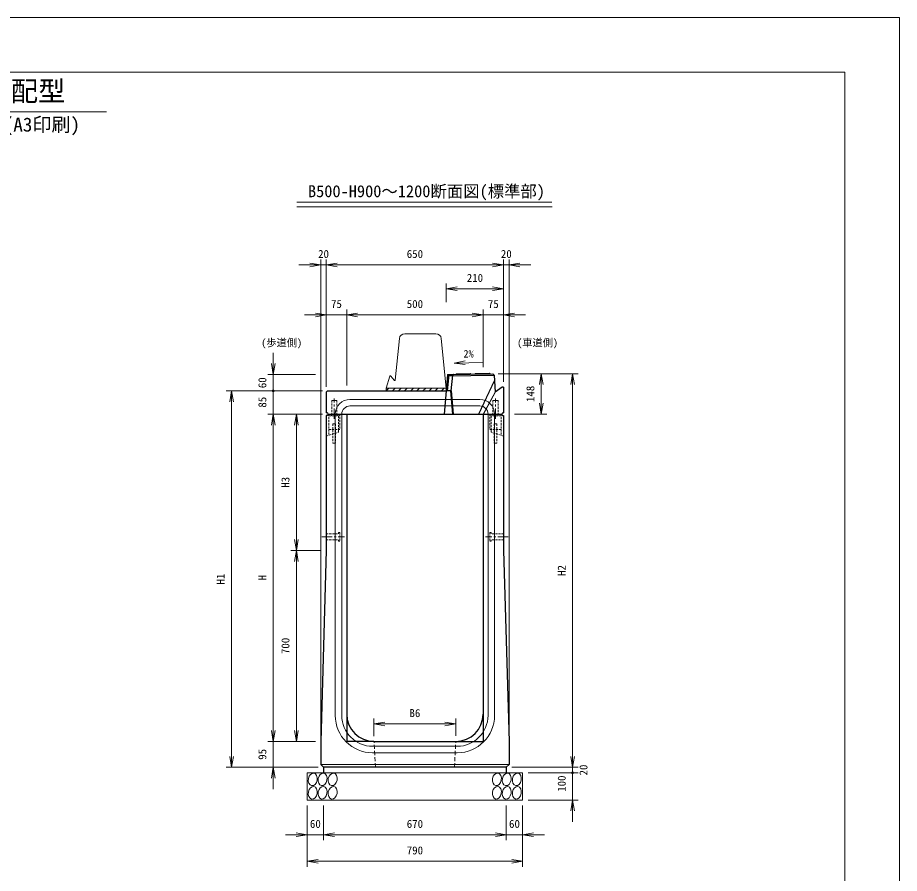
# Model space of a CAD drawing. Units: millimetres at full size, sheet at 1:20. Extents: x 0 to 8400, y 0 to 5940.
# Drawn here: x 5168 to 8400, y 2802 to 5940 of the extents above; entities that cross this region are included whole.
import ezdxf
from ezdxf.enums import TextEntityAlignment as Align

# ---------------------------------------------------------------- set-up
doc = ezdxf.new("R2010")
doc.units = ezdxf.units.MM
doc.header["$LTSCALE"] = 20
for name, pattern in [('USER1', [0.5625, 0.375, -0.1875]), ('USER2', [1.125, 0.75, -0.375]), ('USER3', [3, 1.875, -0.375, 0.375, -0.375])]:
    doc.linetypes.add(name, pattern=pattern)
for name, color, linetype, lineweight in [('0_2', 7, 'Continuous', 25), ('1', 7, 'Continuous', 9), ('ACC(細線）', 4, 'USER1', 13), ('CEN(細線）', 5, 'USER3', 9), ('CON2(細線）', 6, 'Continuous', 13), ('CON（太線）', 1, 'Continuous', 25), ('Defpoints_5', 7, 'Continuous', 25), ('WORKLAYER', 2, 'Continuous', 25), ('寸法線', 7, 'Continuous', 9), ('構造物-寸法', 7, 'Continuous', 9)]:
    doc.layers.add(name, color=color, linetype=linetype, lineweight=lineweight)
doc.styles.add('ＭＳ ゴシック', font='')
doc.styles.get('ＭＳ ゴシック').set_extended_font_data('MS Gothic')

# ---------------------------------------------------------------- blocks, each defined once
blk = doc.blocks.new('open_arrow')
at = {"color": 0, "linetype": 'Continuous', "lineweight": -2}
blk.add_lwpolyline([(7.5, 1.25), (0, 0), (7.5, -1.25)], dxfattribs=at)
blk = doc.blocks.new('filled_dot')
at = {"color": 0, "linetype": 'Continuous', "lineweight": -2, "const_width": 1.25}
blk.add_lwpolyline([(-0.625, 0, 1), (0.625, 0, 1)], format="xyb", close=True, dxfattribs=at)

msp = doc.modelspace()

# ---------------------------------------------------------------- linework, layer by layer
at = {"layer": '0_2', "lineweight": 13}
for p, q in [((6552.01, 4611.13), (6567.21, 4763.15)), ((6587.12, 4781.16), (6700.92, 4781.16)), ((6720.82, 4763.15), (6739.02, 4581.16)), ((6531.54, 4624.82), (6519.02, 4581.16)), ((6548.45, 4610.1), (6536.26, 4625.74)), ((6519.02, 4581.16), (6519.02, 4571.16)), ((6519.02, 4581.16), (6739.02, 4581.16))]:
    msp.add_line(p, q, dxfattribs=at)
at = {"layer": '0_2', "color": 3}
for p, q in [((6763.3, 4628.41), (6748.3, 4628.41)), ((6757.08, 4571.16), (6763.3, 4628.41)), ((6766.52, 4631.68), (6763.3, 4628.41)), ((6738.02, 4571.16), (6730.98, 4486.16)), ((6757.08, 4571.16), (6738.02, 4571.16)), ((6757.08, 4571.16), (6764.12, 4486.16))]:
    msp.add_line(p, q, dxfattribs=at)
at = {"layer": '0_2', "lineweight": 13}
for centre, radius, start, end in [((6587.12, 4761.16), 20, 90, 174.28941), ((6700.75, 4761.16), 20, 5.71059, 90), ((6534.13, 4624.08), 2.7, 37.91649, 164), ((6550.02, 4611.33), 2, 217.91649, 354.28941)]:
    msp.add_arc(centre, radius, start, end, dxfattribs=at)
at = {"layer": '1'}
for p, q in [((6191.07, 5263.8), (7126.16, 5263.8)), ((6191.07, 5245.74), (7127.57, 5245.74))]:
    msp.add_line(p, q, dxfattribs=at)
at = {"layer": 'ACC(細線）', "lineweight": 9}
for p, q in [((6338.02, 4536.16), (6319.02, 4536.16)), ((6319.02, 4536.16), (6319.02, 4486.16)), ((6338.02, 4536.16), (6338.02, 4486.16)), ((6910.02, 4536.16), (6929.02, 4536.16)), ((6910.02, 4536.16), (6910.02, 4486.16)), ((6929.02, 4536.16), (6929.02, 4486.16))]:
    msp.add_line(p, q, dxfattribs=at)
at = {"layer": 'ACC(細線）'}
for p, q in [((6308.02, 4486.16), (6308.02, 4430.16)), ((6349.02, 4480.16), (6308.02, 4480.16)), ((6344.52, 4480.16), (6344.52, 4430.16)), ((6349.02, 4486.16), (6349.02, 4430.16)), ((6899.02, 4486.16), (6940.02, 4486.16)), ((6899.02, 4486.16), (6899.02, 4430.16)), ((6899.02, 4480.16), (6940.02, 4480.16)), ((6903.52, 4480.16), (6903.52, 4430.16)), ((6940.02, 4486.16), (6940.02, 4430.16)), ((6308.02, 4430.16), (6308.02, 4408.12)), ((6308.02, 4430.16), (6349.02, 4430.16)), ((6323.52, 4450.16), (6333.52, 4450.16)), ((6323.52, 4450.16), (6323.52, 4380.16)), ((6333.52, 4450.16), (6333.52, 4380.16)), ((6344.52, 4422.33), (6344.52, 4430.16)), ((6940.02, 4430.16), (6899.02, 4430.16)), ((6903.52, 4422.33), (6903.52, 4430.16)), ((6924.52, 4450.16), (6914.52, 4450.16)), ((6914.52, 4450.16), (6914.52, 4380.16)), ((6924.52, 4450.16), (6924.52, 4380.16)), ((6940.02, 4430.16), (6940.02, 4408.12)), ((6299.02, 4405.16), (6342.46, 4419.48)), ((6949.02, 4405.16), (6905.58, 4419.48)), ((6323.52, 4380.16), (6333.52, 4380.16)), ((6924.52, 4380.16), (6914.52, 4380.16)), ((6299.02, 4047.16), (6344.52, 4047.16)), ((6344.52, 4052.16), (6344.52, 4047.16)), ((6349.02, 4052.16), (6349.02, 4020.16)), ((6899.02, 4052.16), (6899.02, 4020.16)), ((6903.52, 4052.16), (6903.52, 4047.16)), ((6949.02, 4047.16), (6903.52, 4047.16)), ((6299.02, 4025.16), (6344.52, 4025.16)), ((6344.52, 4025.16), (6344.52, 4020.16)), ((6949.02, 4025.16), (6903.52, 4025.16)), ((6903.52, 4025.16), (6903.52, 4020.16))]:
    msp.add_line(p, q, dxfattribs=at)
at = {"layer": 'ACC(細線）', "linetype": 'Continuous'}
for p, q in [((6318.52, 4480.16), (6318.52, 4486.16)), ((6338.52, 4480.16), (6338.52, 4486.16)), ((6909.52, 4480.16), (6909.52, 4486.16)), ((6929.52, 4480.16), (6929.52, 4486.16)), ((6349.02, 4052.16), (6344.52, 4052.16)), ((6899.02, 4052.16), (6903.52, 4052.16)), ((6349.02, 4020.16), (6344.52, 4020.16)), ((6899.02, 4020.16), (6903.52, 4020.16))]:
    msp.add_line(p, q, dxfattribs=at)
at = {"layer": 'ACC(細線）'}
for centre, start, end in [((6341.52, 4422.33), 288.24585, 0), ((6906.52, 4422.33), 180, 251.75415)]:
    msp.add_arc(centre, 3, start, end, dxfattribs=at)
at = {"layer": 'CEN(細線）'}
for p, q in [((6282.59, 4036.16), (6365.44, 4036.16)), ((6965.44, 4036.16), (6882.59, 4036.16))]:
    msp.add_line(p, q, dxfattribs=at)
at = {"layer": 'CON2(細線）'}
for p, q in [((6862.02, 4540.16), (6386.02, 4540.16)), ((6862.02, 4516.16), (6386.02, 4516.16)), ((6332.02, 4486.16), (6332.02, 3381.16)), ((6356.02, 4486.16), (6356.02, 3381.16)), ((6892.02, 4486.16), (6892.02, 3381.16)), ((6916.02, 4486.16), (6916.02, 3381.16)), ((6779.02, 3268.16), (6469.02, 3268.16)), ((6779.02, 3244.16), (6469.02, 3244.16)), ((6969.02, 3201.16), (6279.02, 3201.16))]:
    msp.add_line(p, q, dxfattribs=at)
at = {"layer": 'CON2(細線）', "linetype": 'USER2'}
for p, q in [((6479.02, 3191.16), (6474.02, 3286.16)), ((6769.02, 3191.16), (6774.02, 3286.16))]:
    msp.add_line(p, q, dxfattribs=at)
at = {"layer": 'CON2(細線）'}
for centre, radius, start, end in [((6386.02, 4486.16), 54, 90, 180), ((6862.02, 4486.16), 54, 0, 90), ((6386.02, 4486.16), 30, 90, 180), ((6862.02, 4486.16), 30, 0, 90), ((6469.02, 3381.16), 137, 180, 270), ((6469.02, 3381.16), 113, 180, 270), ((6779.02, 3381.16), 137, 270, 0), ((6779.02, 3381.16), 113, 270, 0)]:
    msp.add_arc(centre, radius, start, end, dxfattribs=at)
at = {"layer": 'CON（太線）'}
for p, q in [((6744.02, 4631.25), (6738.02, 4571.16)), ((6745.03, 4628.41), (6739.35, 4571.47)), ((6748.54, 4631.34), (6742.53, 4571.16)), ((6744.02, 4631.25), (6909.32, 4634.4)), ((6745.03, 4628.41), (6748.22, 4628.09)), ((6776.01, 4633.86), (6827.01, 4634.83)), ((6846.01, 4635.19), (6897.01, 4636.17)), ((6909.32, 4634.4), (6914.32, 4629.4)), ((6914.32, 4629.4), (6917.96, 4566.91)), ((6304.02, 4571.16), (6299.02, 4566.16)), ((6299.02, 4566.16), (6299.02, 4491.16)), ((6304.02, 4571.16), (6738.02, 4571.16)), ((6742.53, 4571.16), (6739.35, 4571.47)), ((6917.76, 4570.43), (6919.48, 4567.97)), ((6944.02, 4585.16), (6917.96, 4566.91)), ((6949.02, 4585.16), (6944.02, 4585.16)), ((6949.02, 4585.16), (6949.02, 4491.16)), ((6303.02, 4491.16), (6299.02, 4491.16)), ((6303.02, 4481.16), (6299.02, 4481.16)), ((6299.02, 4481.16), (6299.02, 3986.16)), ((6303.02, 4491.16), (6305.02, 4486.16)), ((6305.02, 4486.16), (6303.02, 4481.16)), ((6305.02, 4486.16), (6374.02, 4486.16)), ((6305.02, 4486.16), (6943.02, 4486.16)), ((6374.02, 4486.16), (6374.02, 3386.16)), ((6874.02, 4486.16), (6943.02, 4486.16)), ((6874.02, 4486.16), (6874.02, 3386.16)), ((6945.02, 4491.16), (6943.02, 4486.16)), ((6943.02, 4486.16), (6945.02, 4481.16)), ((6945.02, 4491.16), (6949.02, 4491.16)), ((6945.02, 4481.16), (6949.02, 4481.16)), ((6949.02, 4481.16), (6949.02, 3986.16)), ((6299.02, 3986.16), (6279.02, 3286.16)), ((6949.02, 3986.16), (6969.02, 3286.16)), ((6279.02, 3286.16), (6279.02, 3201.16)), ((6474.02, 3286.16), (6774.02, 3286.16)), ((6969.02, 3286.16), (6969.02, 3201.16)), ((6279.02, 3201.16), (6289.02, 3191.16)), ((6959.02, 3191.16), (6969.02, 3201.16)), ((6289.02, 3191.16), (6289.02, 3171.16)), ((6959.02, 3191.16), (6289.02, 3191.16)), ((6959.02, 3191.16), (6959.02, 3171.16))]:
    msp.add_line(p, q, dxfattribs=at)
at = {"layer": 'CON（太線）', "color": 2}
msp.add_line((6743.51, 4626.15), (6914.32, 4629.4), dxfattribs=at)
at = {"layer": 'CON（太線）'}
for centre, start, end in [((6474.02, 3386.16), 180, 270), ((6774.02, 3386.16), 270, 0)]:
    msp.add_arc(centre, 100, start, end, dxfattribs=at)
at = {"layer": 'Defpoints_5'}
for p, q in [((6374.02, 3386.16), (6374.02, 3286.16)), ((6874.02, 3386.16), (6874.02, 3286.16)), ((6474.02, 3286.16), (6374.02, 3286.16)), ((6774.02, 3286.16), (6874.02, 3286.16))]:
    msp.add_line(p, q, dxfattribs=at)
at = {"layer": 'WORKLAYER', "color": 3}
msp.add_line((6742.53, 4571.16), (6748.54, 4631.34), dxfattribs=at)
at = {"layer": 'WORKLAYER'}
for p, q in [((6762.29, 4628.41), (6756.08, 4571.16)), ((6765.49, 4631.66), (6762.29, 4628.41)), ((6763.12, 4486.16), (6756.08, 4571.16))]:
    msp.add_line(p, q, dxfattribs=at)
at = {"layer": '寸法線'}
for p, q in [((6808.08, 4680.95), (6768.21, 4673.52)), ((6768.21, 4673.52), (6875.46, 4675.57)), ((6768.21, 4673.52), (6808.33, 4667.62))]:
    msp.add_line(p, q, dxfattribs=at)
at = {"layer": '構造物-寸法'}
for p, q in [((2900.82, 5594.01), (5493.41, 5594.01)), ((6279.02, 3306.17), (6279.02, 5053.46)), ((6299.02, 4586.15), (6299.02, 5053.46)), ((6299.02, 4586.16), (6299.02, 5053.46)), ((6949.02, 4677.67), (6949.02, 5053.46)), ((6949.02, 4605.16), (6949.02, 5053.46)), ((6969.02, 3306.16), (6969.02, 5053.46)), ((6379.02, 5033.46), (6199.02, 5033.46)), ((6299.02, 5033.46), (6949.02, 5033.46)), ((7049.02, 5033.46), (6869.02, 5033.46)), ((6739.02, 4896.73), (6739.02, 4965.72)), ((6949.02, 4945.72), (6739.02, 4945.72)), ((6949.02, 4605.16), (6949.02, 4965.72)), ((6219.02, 4849.98), (6454.02, 4849.98)), ((6299.02, 4586.16), (6299.02, 4869.98)), ((6374.02, 4591.16), (6374.02, 4869.98)), ((6374.02, 4591.16), (6374.02, 4869.98)), ((6374.02, 4849.98), (6874.02, 4849.98)), ((7029.02, 4849.98), (6794.02, 4849.98)), ((6874.02, 4658.91), (6874.02, 4869.98)), ((6874.02, 4658.91), (6874.02, 4869.98)), ((6949.02, 4605.16), (6949.02, 4869.98)), ((6104.62, 4711.25), (6104.62, 4491.16)), ((6259.02, 4631.25), (6084.62, 4631.25)), ((6929.32, 4634.4), (7107.29, 4634.4)), ((6929.32, 4634.4), (7222.06, 4634.4)), ((7087.29, 4634.4), (7087.29, 4486.15)), ((7202.06, 4634.4), (7202.06, 3191.16)), ((6915.44, 4610.12), (6857.29, 4486.16)), ((6915.57, 4608.02), (6858.4, 4486.16)), ((6285.02, 4571.15), (5931.81, 4571.15)), ((5951.81, 3191.15), (5951.81, 4571.15)), ((6284.02, 4571.16), (6084.62, 4571.16)), ((6284.02, 4571.15), (6084.62, 4571.15)), ((6104.62, 4571.15), (6104.62, 4406.15)), ((6519.02, 4571.32), (6528.85, 4581.16)), ((6541.3, 4571.16), (6551.3, 4581.16)), ((6563.75, 4571.16), (6573.75, 4581.16)), ((6586.2, 4571.16), (6596.2, 4581.16)), ((6608.65, 4571.16), (6618.65, 4581.16)), ((6631.1, 4571.16), (6641.1, 4581.16)), ((6653.55, 4571.16), (6663.55, 4581.16)), ((6676, 4571.16), (6686, 4581.16)), ((6698.46, 4571.16), (6708.45, 4581.16)), ((6720.91, 4571.16), (6730.9, 4581.16)), ((6917.94, 4567.24), (6873.79, 4486.16)), ((6919.48, 4567.97), (6874.93, 4486.16)), ((6259.02, 4486.15), (6084.62, 4486.15)), ((6259.02, 4486.15), (6084.62, 4486.15)), ((6104.62, 4486.15), (6104.62, 3286.17)), ((6285.02, 4486.15), (6169.37, 4486.15)), ((6189.37, 4486.15), (6189.37, 3986.15)), ((6989.02, 4486.15), (7107.29, 4486.15)), ((6259.02, 3986.15), (6169.37, 3986.15)), ((6279.02, 3986.15), (6169.37, 3986.15)), ((6189.37, 3986.15), (6189.37, 3286.15)), ((6104.62, 3366.15), (6104.62, 3111.15)), ((6474.03, 3305.89), (6474.03, 3369.93)), ((6774.02, 3306.15), (6774.02, 3369.93)), ((6474.03, 3349.93), (6774.02, 3349.93)), ((6259.02, 3286.17), (6084.62, 3286.17)), ((6259.02, 3286.15), (6084.62, 3286.15)), ((6259.02, 3286.15), (6169.37, 3286.15)), ((7202.06, 3271.16), (7202.06, 3091.16)), ((6269.02, 3191.15), (5931.81, 3191.15)), ((6269.02, 3191.15), (6084.62, 3191.15)), ((6289.02, 3171.15), (6229.02, 3171.15)), ((6229.02, 3171.15), (6229.02, 3071.15)), ((6959.02, 3171.15), (6289.02, 3171.16)), ((7019.02, 3171.15), (6959.02, 3171.15)), ((6979.02, 3191.16), (7222.06, 3191.16)), ((6979.02, 3191.16), (7222.06, 3191.16)), ((7019.02, 3071.15), (7019.02, 3171.15)), ((7039.02, 3171.16), (7222.06, 3171.16)), ((7039.02, 3171.16), (7222.06, 3171.16)), ((7202.06, 3171.16), (7202.06, 2991.16)), ((6229.02, 3071.15), (6289.02, 3071.15)), ((6959.02, 3071.15), (6289.02, 3071.15)), ((6959.02, 3071.15), (7019.02, 3071.15)), ((7039.02, 3071.16), (7222.06, 3071.16)), ((6229.02, 3051.15), (6229.02, 2923.71)), ((6229.02, 3051.15), (6229.02, 2826.52)), ((6289.02, 3051.15), (6289.02, 2923.71)), ((6289.02, 3051.15), (6289.02, 2923.71)), ((6959.02, 3051.15), (6959.02, 2923.71)), ((6959.02, 3051.15), (6959.02, 2923.71)), ((7019.02, 3051.15), (7019.02, 2923.71)), ((7019.02, 3051.15), (7019.02, 2826.52)), ((6149.02, 2943.71), (6369.02, 2943.71)), ((6289.02, 2943.71), (6959.02, 2943.71)), ((7099.02, 2943.71), (6879.02, 2943.71)), ((7019.02, 2846.52), (6229.02, 2846.52))]:
    msp.add_line(p, q, dxfattribs=at)
at = {"layer": '構造物-寸法', "color": 1}
for p, q in [((6774.01, 4631.82), (6776.01, 4633.86)), ((6827.01, 4634.83), (6829.01, 4632.87)), ((6844.01, 4633.16), (6846.01, 4635.19)), ((6897.01, 4636.17), (6899.97, 4634.22))]:
    msp.add_line(p, q, dxfattribs=at)
at = {"layer": '構造物-寸法', "linetype": 'USER3', "lineweight": 13}
for p, q in [((6328.52, 4469.01), (6328.52, 4542.86)), ((6919.52, 4469.01), (6919.52, 4542.86))]:
    msp.add_line(p, q, dxfattribs=at)
at = {"layer": '構造物-寸法', "color": 2}
msp.add_lwpolyline([(0, 5940), (0, 0), (8400, 0), (8400, 5940)], close=True, dxfattribs=at)
at = {"layer": '構造物-寸法'}
msp.add_lwpolyline([(200, 5740), (200, 200), (8200, 200), (8200, 5740)], close=True, dxfattribs=at)
for centre in [(6249.61, 3146.73), (6285.61, 3146.73), (6322.61, 3146.73), (6924.61, 3146.73), (6960.61, 3146.73), (6997.61, 3146.73), (6249.61, 3097.73), (6285.61, 3097.73), (6322.61, 3097.73), (6924.61, 3097.73), (6960.61, 3097.73), (6997.61, 3097.73)]:
    msp.add_ellipse(centre, major_axis=(-4.13, -22.89), ratio=0.698644, dxfattribs=at)

# ---------------------------------------------------------------- block references
for name, p, xscale, yscale, rotation in [('open_arrow', (6279.02, 5033.46), 5.33, 5.33, 180), ('open_arrow', (6949.02, 5033.46), 5.33, 5.33, 180), ('open_arrow', (6949.02, 5033.46), 5.33, 5.33, 180), ('open_arrow', (6949.02, 4945.72), 5.33, 5.33, 180), ('open_arrow', (6299.02, 4849.98), 5.33, 5.33, 180), ('open_arrow', (6874.02, 4849.98), 5.33, 5.33, 180), ('open_arrow', (6874.02, 4849.98), 5.33, 5.33, 180), ('open_arrow', (6104.62, 4631.25), 5.33, 5.33, 90), ('open_arrow', (7087.29, 4634.4), 5.33, 5.33, 270), ('open_arrow', (7202.06, 4634.4), 5.33, 5.33, 270), ('open_arrow', (5951.81, 4571.15), 5.33, 5.33, 270), ('filled_dot', (6104.62, 4571.16), 4, 4, 270), ('filled_dot', (6104.62, 4571.15), 4, 4, 270), ('open_arrow', (7087.29, 4486.15), 5.33, 5.33, 90), ('open_arrow', (6104.62, 4486.15), 5.33, 5.33, 270), ('open_arrow', (6104.62, 4486.15), 5.33, 5.33, 270), ('open_arrow', (6189.37, 4486.15), 5.33, 5.33, 270), ('open_arrow', (6189.37, 3986.15), 5.33, 5.33, 90), ('open_arrow', (6189.37, 3986.15), 5.33, 5.33, 270), ('open_arrow', (6774.02, 3349.93), 5.33, 5.33, 180), ('open_arrow', (6104.62, 3286.17), 5.33, 5.33, 90), ('open_arrow', (6104.62, 3286.15), 5.33, 5.33, 90), ('open_arrow', (6189.37, 3286.15), 5.33, 5.33, 90), ('open_arrow', (5951.81, 3191.15), 5.33, 5.33, 90), ('open_arrow', (7202.06, 3191.16), 5.33, 5.33, 90), ('open_arrow', (7202.06, 3191.16), 5.33, 5.33, 90), ('open_arrow', (6104.62, 3191.15), 5.33, 5.33, 270), ('filled_dot', (7202.06, 3171.16), 4, 4, 270), ('filled_dot', (7202.06, 3171.16), 4, 4, 270), ('open_arrow', (7202.06, 3071.16), 5.33, 5.33, 270), ('open_arrow', (6229.02, 2943.71), 5.33, 5.33, 180), ('open_arrow', (6959.02, 2943.71), 5.33, 5.33, 180), ('open_arrow', (6959.02, 2943.71), 5.33, 5.33, 180), ('open_arrow', (7019.02, 2846.52), 5.33, 5.33, 180)]:
    msp.add_blockref(name, p, dxfattribs=dict(at, xscale=xscale, yscale=yscale, rotation=rotation))
at = {"layer": '構造物-寸法', "xscale": 5.33, "yscale": 5.33}
for p in [(6299.02, 5033.46), (6299.02, 5033.46), (6969.02, 5033.46), (6739.02, 4945.72), (6374.02, 4849.98), (6374.02, 4849.98), (6949.02, 4849.98), (6474.03, 3349.93), (6289.02, 2943.71), (6289.02, 2943.71), (7019.02, 2943.71), (6229.02, 2846.52)]:
    msp.add_blockref('open_arrow', p, dxfattribs=at)

# ---------------------------------------------------------------- texts
at = {"layer": '寸法線', "style": 'ＭＳ ゴシック'}
for s, height, p in [('暗渠側溝(B500標準部・集水部)RGA-防草-S自由勾配型', 73.31, (2944.23, 5611.7)), ('S=1:20(A3印刷)', 51.32, (4907.45, 5506.89)), ('B500-H900～1200断面図(標準部)', 43.99, (6231.92, 5268.3))]:
    msp.add_text(s, height=height, dxfattribs=at).set_placement(p, align=Align.BOTTOM_LEFT)
msp.add_text('2%', height=27.49, dxfattribs=at).set_placement((6820.72, 4685.52), align=Align.BOTTOM_CENTER)
at = {"layer": '構造物-寸法', "style": 'ＭＳ ゴシック'}
for s, p in [('20', (6289.02, 5073.46)), ('650', (6624.02, 5073.46)), ('20', (6959.02, 5073.46)), ('210', (6844.02, 4985.72)), ('75', (6336.52, 4889.98)), ('500', (6624.02, 4889.98)), ('75', (6911.52, 4889.98)), ('B6', (6624.02, 3389.93)), ('60', (6259.02, 2983.71)), ('670', (6624.02, 2983.71)), ('60', (6989.02, 2983.71)), ('790', (6624.02, 2886.52))]:
    msp.add_text(s, height=29.33, dxfattribs=at).set_placement(p, align=Align.MIDDLE_CENTER)
for s, p in [('(歩道側)', (6060.7, 4725.94)), ('(車道側)', (6998.79, 4725.94))]:
    msp.add_text(s, height=27.49, dxfattribs=at).set_placement(p, align=Align.BOTTOM_LEFT)
for s, p in [('60', (6064.62, 4601.2)), ('148', (7047.29, 4560.28)), ('85', (6064.62, 4529.8)), ('H3', (6149.37, 4236.15)), ('H2', (7162.06, 3912.78)), ('H1', (5911.81, 3881.15)), ('H', (6064.62, 3886.16)), ('700', (6149.37, 3636.15)), ('95', (6064.62, 3238.65)), ('20', (7242.06, 3181.16)), ('100', (7162.06, 3131.16))]:
    msp.add_text(s, height=29.33, rotation=90, dxfattribs=at).set_placement(p, align=Align.MIDDLE_CENTER)

doc.saveas('drawing.dxf')
